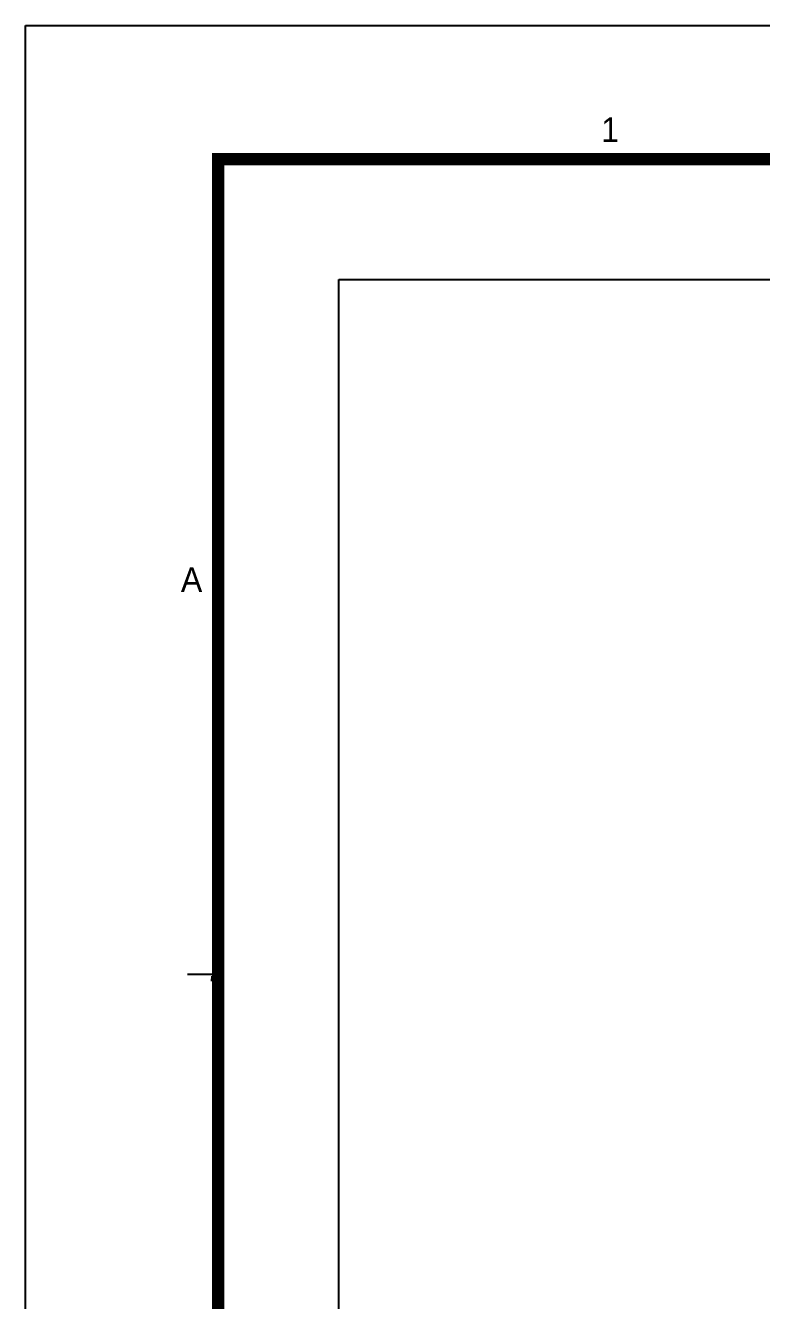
# Model space of a CAD drawing. Header units: millimetres. Extents: x 10479 to 135323, y 879012 to 965592.
# Drawn here: x 10479 to 28566, y 934257 to 965592 of the extents above; entities that cross this region are included whole.
import ezdxf
from ezdxf.enums import TextEntityAlignment as Align

# ---------------------------------------------------------------- set-up
doc = ezdxf.new("R2010")
doc.units = ezdxf.units.MM
doc.layers.add('AZ070', color=9, linetype='Continuous')
doc.styles.add('군산', font='H2HDRM.TTF')

# ---------------------------------------------------------------- blocks, each defined once
blk = doc.blocks.new('AZ070')
at = {"layer": 'AZ070'}
for points in [[(0, -1), (0, 0)], [(1, -0.5), (1, 0)]]:
    blk.add_lwpolyline(points, dxfattribs=at)
blk = doc.blocks.new('도각')
for p, q in [((84695, 8921), (162695, 8921)), ((84695, 8921), (84695, -41490)), ((84695, -4602), (84189, -4602))]:
    blk.add_line(p, q)
blk.add_lwpolyline([(81500, 11136), (165740, 11136), (165740, -47285), (81500, -47285)], close=True)
at = {"const_width": 203}
blk.add_lwpolyline([(162695, -45172), (162695, 8921), (84695, 8921), (84695, -45172)], close=True, dxfattribs=at)
blk.add_lwpolyline([(162695, -41490), (162695, 8921), (84695, 8921), (84695, -41490)], dxfattribs=at)
at = {"color": 1}
blk.add_lwpolyline([(86695, 6921), (160695, 6921), (160695, -39490), (86695, -39490)], close=True, dxfattribs=at)
at = {"xscale": 84.41558441556676, "yscale": 84.41558441556676, "zscale": 84.41558441556676, "rotation": 354.4204745176017}
blk.add_blockref('AZ070', (84596, -4631, 2797), dxfattribs=at)
at = {"style": '군산'}
for s, p in [('1', (91195, 9409)), ('A', (84254, 1946))]:
    blk.add_text(s, height=405, dxfattribs=at).set_placement(p, align=Align.MIDDLE_CENTER)

msp = doc.modelspace()

# ---------------------------------------------------------------- block references
at = {"xscale": 1.482, "yscale": 1.482, "zscale": 1.482}
msp.add_blockref('도각', (-110303.8, 949088.5), dxfattribs=at)

doc.saveas('drawing.dxf')
